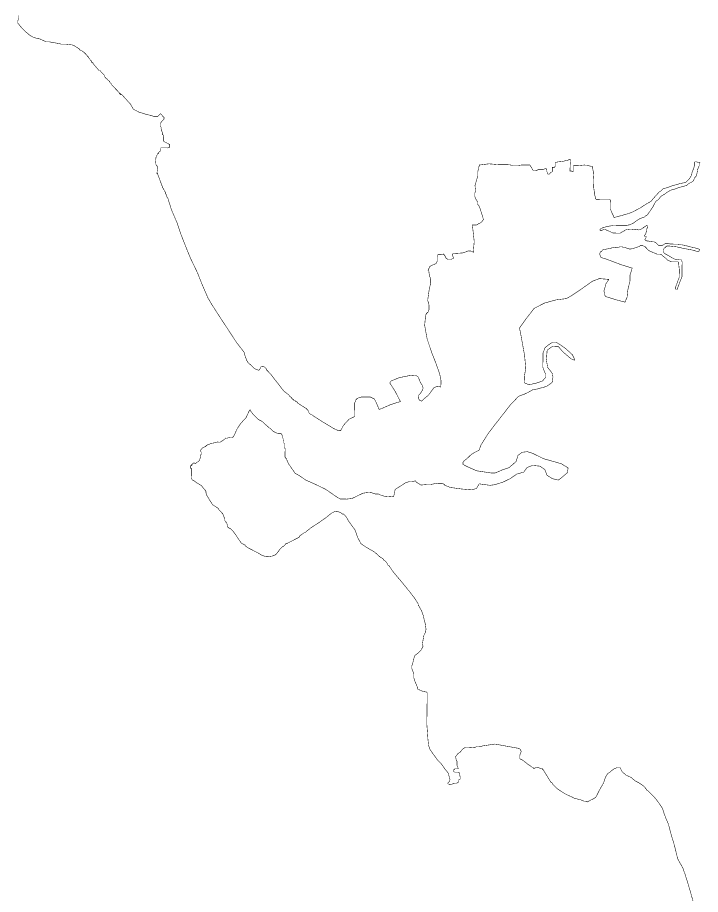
# Model space of a CAD drawing. Header units: metres. Extents: x 273899 to 302286, y 1977397 to 2102169.
# Drawn here: x 282904 to 286916, y 2023885 to 2029037 of the extents above; entities that cross this region are included whole.
import ezdxf

# ---------------------------------------------------------------- set-up
doc = ezdxf.new("R2010")
doc.units = ezdxf.units.M
doc.header["$MEASUREMENT"] = 0
doc.layers.add('HAZARDS LINE', color=1, linetype='Continuous')

msp = doc.modelspace()

# ---------------------------------------------------------------- linework, layer by layer
at = {"layer": 'HAZARDS LINE', "lineweight": 18}
msp.add_lwpolyline([(286873.8, 2023839.1, 3.01, 3.01, 0), (286854.6, 2023907.5, 3.01, 3.01, 0), (286827.8, 2023996.1, 3.01, 3.01, 0), (286812.3, 2024040.4, 3.01, 3.01, 0), (286784.9, 2024088.9, 3.01, 3.01, 0), (286781, 2024096.9, 3.01, 3.01, 0), (286769.6, 2024145.2, 3.01, 3.01, 0), (286758.2, 2024189.4, 3.01, 3.01, 0), (286746.6, 2024225.7, 3.01, 3.01, 0), (286739, 2024253.9, 3.01, 3.01, 0), (286727.6, 2024298.1, 3.01, 3.01, 0), (286708.1, 2024342.5, 3.01, 3.01, 0), (286708.2, 2024346.5, 3.01, 3.01, 0), (286704.2, 2024350.6, 3.01, 3.01, 0), (286700.4, 2024366.6, 3.01, 3.01, 0), (286692.7, 2024390.8, 3.01, 3.01, 0), (286665.2, 2024431.3, 3.01, 3.01, 0), (286645.5, 2024455.6, 3.01, 3.01, 0), (286605.9, 2024496.2, 3.01, 3.01, 0), (286601.9, 2024496.3, 3.01, 3.01, 0), (286594.1, 2024508.4, 3.01, 3.01, 0), (286578.3, 2024524.7, 3.01, 3.01, 0), (286554.4, 2024541, 3.01, 3.01, 0), (286530.5, 2024553.4, 3.01, 3.01, 0), (286506.8, 2024573.7, 3.01, 3.01, 0), (286478.9, 2024586.1, 3.01, 3.01, 0), (286455.1, 2024606.5, 3.01, 3.01, 0), (286443.4, 2024630.7, 3.01, 3.01, 0), (286423.3, 2024631, 3.01, 3.01, 0), (286419.3, 2024627, 3.01, 3.01, 0), (286407.2, 2024623.2, 3.01, 3.01, 0), (286382.9, 2024603.5, 3.01, 3.01, 0), (286370.7, 2024595.6, 3.01, 3.01, 0), (286358.4, 2024575.7, 3.01, 3.01, 0), (286345.9, 2024539.8, 3.01, 3.01, 0), (286325.4, 2024504, 3.01, 3.01, 0), (286300.7, 2024456.2, 3.01, 3.01, 0), (286288.6, 2024448.3, 3.01, 3.01, 0), (286264.4, 2024436.6, 3.01, 3.01, 0), (286252.2, 2024428.8, 3.01, 3.01, 0), (286244.3, 2024432.9, 3.01, 3.01, 0), (286232.3, 2024433.1, 3.01, 3.01, 0), (286212.3, 2024441.3, 3.01, 3.01, 0), (286176.4, 2024449.8, 3.01, 3.01, 0), (286160.4, 2024458.1, 3.01, 3.01, 0), (286132.5, 2024470.5, 3.01, 3.01, 0), (286116.6, 2024478.7, 3.01, 3.01, 0), (286072.9, 2024507.4, 3.01, 3.01, 0), (286049.2, 2024531.7, 3.01, 3.01, 0), (286041.3, 2024543.9, 3.01, 3.01, 0), (286037.3, 2024543.9, 3.01, 3.01, 0), (285990.2, 2024620.7, 3.01, 3.01, 0), (285986.2, 2024620.8, 3.01, 3.01, 0), (285986.3, 2024624.8, 3.01, 3.01, 0), (285978.2, 2024624.9, 3.01, 3.01, 0), (285954.3, 2024633.2, 3.01, 3.01, 0), (285938.2, 2024625.4, 3.01, 3.01, 0), (285934.2, 2024625.5, 3.01, 3.01, 0), (285934.2, 2024629.5, 3.01, 3.01, 0), (285926.2, 2024633.6, 3.01, 3.01, 0), (285902.4, 2024650, 3.01, 3.01, 0), (285870.7, 2024674.5, 3.01, 3.01, 0), (285854.7, 2024682.7, 3.01, 3.01, 0), (285855.1, 2024706.7, 3.01, 3.01, 0), (285863.3, 2024726.7, 3.01, 3.01, 0), (285859.4, 2024730.7, 3.01, 3.01, 0), (285859.4, 2024734.8, 3.01, 3.01, 0), (285855.5, 2024738.8, 3.01, 3.01, 0), (285851.5, 2024742.9, 3.01, 3.01, 0), (285707.6, 2024768.9, 3.01, 3.01, 0), (285635.2, 2024757.8, 3.01, 3.01, 0), (285623.2, 2024754, 3.01, 3.01, 0), (285599.1, 2024754.3, 3.01, 3.01, 0), (285595.1, 2024750.3, 3.01, 3.01, 0), (285554.9, 2024746.8, 3.01, 3.01, 0), (285530.9, 2024747.2, 3.01, 3.01, 0), (285518.7, 2024739.3, 3.01, 3.01, 0), (285506.5, 2024723.4, 3.01, 3.01, 0), (285490.3, 2024711.6, 3.01, 3.01, 0), (285478.1, 2024695.8, 3.01, 3.01, 0), (285478, 2024691.7, 3.01, 3.01, 0), (285481.8, 2024671.6, 3.01, 3.01, 0), (285485.7, 2024667.6, 3.01, 3.01, 0), (285485.4, 2024643.5, 3.01, 3.01, 0), (285489.3, 2024635.5, 3.01, 3.01, 0), (285493.1, 2024623.4, 3.01, 3.01, 0), (285473.1, 2024623.6, 3.01, 3.01, 0), (285465, 2024615.7, 3.01, 3.01, 0), (285464.9, 2024607.7, 3.01, 3.01, 0), (285472.8, 2024603.6, 3.01, 3.01, 0), (285496.9, 2024603.3, 3.01, 3.01, 0), (285504.5, 2024575.1, 3.01, 3.01, 0), (285504.4, 2024563.1, 3.01, 3.01, 0), (285500.3, 2024559.1, 3.01, 3.01, 0), (285496.3, 2024559.2, 3.01, 3.01, 0), (285496.1, 2024547.2, 3.01, 3.01, 0), (285492.1, 2024543.2, 3.01, 3.01, 0), (285484, 2024539.3, 3.01, 3.01, 0), (285472, 2024539.5, 3.01, 3.01, 0), (285451.8, 2024531.7, 3.01, 3.01, 0), (285439.8, 2024531.9, 3.01, 3.01, 0), (285431.8, 2024536, 3.01, 3.01, 0), (285431.9, 2024540, 3.01, 3.01, 0), (285440, 2024547.9, 3.01, 3.01, 0), (285444.2, 2024559.9, 3.01, 3.01, 0), (285440.4, 2024576, 3.01, 3.01, 0), (285432.7, 2024600.1, 3.01, 3.01, 0), (285413, 2024624.4, 3.01, 3.01, 0), (285393.3, 2024652.8, 3.01, 3.01, 0), (285369.6, 2024677.2, 3.01, 3.01, 0), (285346, 2024709.5, 3.01, 3.01, 0), (285326.3, 2024737.9, 3.01, 3.01, 0), (285318.6, 2024762, 3.01, 3.01, 0), (285315, 2024794.2, 3.01, 3.01, 0), (285311.6, 2024842.3, 3.01, 3.01, 0), (285308.2, 2024886.5, 3.01, 3.01, 0), (285310.7, 2025070.9, 3.01, 3.01, 0), (285306.7, 2025074.9, 3.01, 3.01, 0), (285302.7, 2025075, 3.01, 3.01, 0), (285282.7, 2025079.3, 3.01, 3.01, 0), (285274.8, 2025083.4, 3.01, 3.01, 0), (285270.8, 2025083.4, 3.01, 3.01, 0), (285258.9, 2025091.6, 3.01, 3.01, 0), (285254.8, 2025091.7, 3.01, 3.01, 0), (285251.1, 2025107.8, 3.01, 3.01, 0), (285235.5, 2025144.1, 3.01, 3.01, 0), (285231.7, 2025160.2, 3.01, 3.01, 0), (285232, 2025180.2, 3.01, 3.01, 0), (285220.4, 2025212.4, 3.01, 3.01, 0), (285220.6, 2025228.5, 3.01, 3.01, 0), (285229, 2025256.4, 3.01, 3.01, 0), (285233.3, 2025276.4, 3.01, 3.01, 0), (285237.4, 2025288.4, 3.01, 3.01, 0), (285257.7, 2025304.2, 3.01, 3.01, 0), (285273.9, 2025320, 3.01, 3.01, 0), (285282.2, 2025335.9, 3.01, 3.01, 0), (285286.3, 2025343.9, 3.01, 3.01, 0), (285282.4, 2025355.9, 3.01, 3.01, 0), (285286.8, 2025384, 3.01, 3.01, 0), (285291.2, 2025408, 3.01, 3.01, 0), (285295.3, 2025415.9, 3.01, 3.01, 0), (285299.4, 2025423.9, 3.01, 3.01, 0), (285299.5, 2025431.9, 3.01, 3.01, 0), (285303.6, 2025439.9, 3.01, 3.01, 0), (285303.7, 2025443.9, 3.01, 3.01, 0), (285300, 2025468, 3.01, 3.01, 0), (285300, 2025472, 3.01, 3.01, 0), (285292.4, 2025500.2, 3.01, 3.01, 0), (285288.6, 2025520.3, 3.01, 3.01, 0), (285277, 2025552.5, 3.01, 3.01, 0), (285261.4, 2025580.8, 3.01, 3.01, 0), (285257.4, 2025584.8, 3.01, 3.01, 0), (285257.5, 2025592.9, 3.01, 3.01, 0), (285234, 2025629.3, 3.01, 3.01, 0), (285202.4, 2025669.8, 3.01, 3.01, 0), (285163, 2025718.4, 3.01, 3.01, 0), (285111.7, 2025779.2, 3.01, 3.01, 0), (285084.2, 2025819.7, 3.01, 3.01, 0), (285080.2, 2025819.8, 3.01, 3.01, 0), (285072.4, 2025835.9, 3.01, 3.01, 0), (285064.5, 2025844, 3.01, 3.01, 0), (285056.5, 2025848.1, 3.01, 3.01, 0), (285048.6, 2025860.3, 3.01, 3.01, 0), (285036.7, 2025864.5, 3.01, 3.01, 0), (285032.7, 2025868.5, 3.01, 3.01, 0), (285001, 2025897, 3.01, 3.01, 0), (284965.2, 2025917.5, 3.01, 3.01, 0), (284945.3, 2025929.8, 3.01, 3.01, 0), (284921.5, 2025946.2, 3.01, 3.01, 0), (284901.9, 2025982.5, 3.01, 3.01, 0), (284886.5, 2026026.8, 3.01, 3.01, 0), (284851.1, 2026075.4, 3.01, 3.01, 0), (284839.3, 2026095.6, 3.01, 3.01, 0), (284831.5, 2026107.8, 3.01, 3.01, 0), (284819.6, 2026120, 3.01, 3.01, 0), (284811.6, 2026120.1, 3.01, 3.01, 0), (284803.7, 2026128.2, 3.01, 3.01, 0), (284791.7, 2026132.4, 3.01, 3.01, 0), (284775.7, 2026136.6, 3.01, 3.01, 0), (284763.6, 2026132.7, 3.01, 3.01, 0), (284747.5, 2026124.9, 3.01, 3.01, 0), (284719.1, 2026101.3, 3.01, 3.01, 0), (284674.6, 2026069.8, 3.01, 3.01, 0), (284626.1, 2026038.4, 3.01, 3.01, 0), (284601.8, 2026018.6, 3.01, 3.01, 0), (284597.7, 2026014.7, 3.01, 3.01, 0), (284589.6, 2026010.8, 3.01, 3.01, 0), (284577.5, 2026002.9, 3.01, 3.01, 0), (284561.3, 2025991.1, 3.01, 3.01, 0), (284557.2, 2025983.1, 3.01, 3.01, 0), (284549.1, 2025979.2, 3.01, 3.01, 0), (284488.6, 2025948, 3.01, 3.01, 0), (284484.5, 2025948, 3.01, 3.01, 0), (284480.5, 2025944.1, 3.01, 3.01, 0), (284476.5, 2025944.1, 3.01, 3.01, 0), (284476.4, 2025940.1, 3.01, 3.01, 0), (284472.4, 2025936.2, 3.01, 3.01, 0), (284464.2, 2025928.2, 3.01, 3.01, 0), (284460.2, 2025928.3, 3.01, 3.01, 0), (284448, 2025916.4, 3.01, 3.01, 0), (284444, 2025912.5, 3.01, 3.01, 0), (284439.9, 2025908.5, 3.01, 3.01, 0), (284439.9, 2025904.5, 3.01, 3.01, 0), (284435.8, 2025900.6, 3.01, 3.01, 0), (284423.6, 2025884.7, 3.01, 3.01, 0), (284419.5, 2025880.7, 3.01, 3.01, 0), (284399.4, 2025873, 3.01, 3.01, 0), (284371.2, 2025869.3, 3.01, 3.01, 0), (284363.2, 2025869.5, 3.01, 3.01, 0), (284339.3, 2025877.8, 3.01, 3.01, 0), (284319.4, 2025890.1, 3.01, 3.01, 0), (284255.7, 2025923, 3.01, 3.01, 0), (284239.8, 2025935.3, 3.01, 3.01, 0), (284239.9, 2025939.3, 3.01, 3.01, 0), (284219.9, 2025947.6, 3.01, 3.01, 0), (284200.3, 2025975.9, 3.01, 3.01, 0), (284184.6, 2026000.2, 3.01, 3.01, 0), (284168.8, 2026020.4, 3.01, 3.01, 0), (284160.9, 2026028.5, 3.01, 3.01, 0), (284156.9, 2026032.6, 3.01, 3.01, 0), (284141, 2026040.8, 3.01, 3.01, 0), (284133.3, 2026065, 3.01, 3.01, 0), (284133.4, 2026069, 3.01, 3.01, 0), (284129.4, 2026073.1, 3.01, 3.01, 0), (284125.4, 2026073.1, 3.01, 3.01, 0), (284125.5, 2026077.1, 3.01, 3.01, 0), (284121.5, 2026081.2, 3.01, 3.01, 0), (284121.7, 2026093.2, 3.01, 3.01, 0), (284113.9, 2026109.4, 3.01, 3.01, 0), (284110, 2026121.4, 3.01, 3.01, 0), (284102.1, 2026129.6, 3.01, 3.01, 0), (284086.3, 2026145.8, 3.01, 3.01, 0), (284082.4, 2026153.9, 3.01, 3.01, 0), (284050.6, 2026174.4, 3.01, 3.01, 0), (284034.9, 2026198.6, 3.01, 3.01, 0), (284015.3, 2026231, 3.01, 3.01, 0), (284011.4, 2026243, 3.01, 3.01, 0), (284011.5, 2026251.1, 3.01, 3.01, 0), (284007.6, 2026259.1, 3.01, 3.01, 0), (284003.7, 2026263.2, 3.01, 3.01, 0), (283999.7, 2026267.3, 3.01, 3.01, 0), (283984, 2026287.5, 3.01, 3.01, 0), (283956.1, 2026303.9, 3.01, 3.01, 0), (283940.2, 2026316.2, 3.01, 3.01, 0), (283936.2, 2026316.2, 3.01, 3.01, 0), (283928.3, 2026324.4, 3.01, 3.01, 0), (283924.4, 2026332.4, 3.01, 3.01, 0), (283925.2, 2026388.5, 3.01, 3.01, 0), (283921.2, 2026388.6, 3.01, 3.01, 0), (283921.4, 2026404.6, 3.01, 3.01, 0), (283925.4, 2026404.6, 3.01, 3.01, 0), (283925.4, 2026408.6, 3.01, 3.01, 0), (283929.4, 2026408.5, 3.01, 3.01, 0), (283929.5, 2026412.5, 3.01, 3.01, 0), (283933.6, 2026416.5, 3.01, 3.01, 0), (283937.6, 2026420.5, 3.01, 3.01, 0), (283941.6, 2026420.4, 3.01, 3.01, 0), (283949.6, 2026416.3, 3.01, 3.01, 0), (283957.7, 2026424.2, 3.01, 3.01, 0), (283965.8, 2026428.1, 3.01, 3.01, 0), (283973.9, 2026436, 3.01, 3.01, 0), (283978.2, 2026456, 3.01, 3.01, 0), (283982.4, 2026472, 3.01, 3.01, 0), (283982.6, 2026484, 3.01, 3.01, 0), (283978.6, 2026488.1, 3.01, 3.01, 0), (283978.7, 2026492.1, 3.01, 3.01, 0), (283982.8, 2026500, 3.01, 3.01, 0), (283986.8, 2026504, 3.01, 3.01, 0), (283995, 2026511.9, 3.01, 3.01, 0), (284007.1, 2026515.8, 3.01, 3.01, 0), (284015.2, 2026523.7, 3.01, 3.01, 0), (284023.2, 2026527.6, 3.01, 3.01, 0), (284043.4, 2026535.3, 3.01, 3.01, 0), (284063.5, 2026539.1, 3.01, 3.01, 0), (284075.6, 2026542.9, 3.01, 3.01, 0), (284095.6, 2026542.6, 3.01, 3.01, 0), (284099.7, 2026546.6, 3.01, 3.01, 0), (284107.7, 2026550.5, 3.01, 3.01, 0), (284123.9, 2026562.3, 3.01, 3.01, 0), (284128, 2026566.3, 3.01, 3.01, 0), (284136, 2026566.2, 3.01, 3.01, 0), (284152.1, 2026570, 3.01, 3.01, 0), (284164.1, 2026569.8, 3.01, 3.01, 0), (284172.2, 2026573.7, 3.01, 3.01, 0), (284176.3, 2026581.7, 3.01, 3.01, 0), (284176.4, 2026585.7, 3.01, 3.01, 0), (284180.4, 2026589.6, 3.01, 3.01, 0), (284188.7, 2026609.6, 3.01, 3.01, 0), (284196.9, 2026625.5, 3.01, 3.01, 0), (284213.3, 2026649.3, 3.01, 3.01, 0), (284233.7, 2026673.1, 3.01, 3.01, 0), (284245.8, 2026685, 3.01, 3.01, 0), (284262.4, 2026720.8, 3.01, 3.01, 0), (284266.5, 2026728.8, 3.01, 3.01, 0), (284270.5, 2026732.8, 3.01, 3.01, 0), (284270.5, 2026728.8, 3.01, 3.01, 0), (284286.3, 2026708.5, 3.01, 3.01, 0), (284298.1, 2026696.3, 3.01, 3.01, 0), (284317.9, 2026676, 3.01, 3.01, 0), (284341.8, 2026663.6, 3.01, 3.01, 0), (284353.6, 2026651.5, 3.01, 3.01, 0), (284373.5, 2026635.2, 3.01, 3.01, 0), (284381.4, 2026627, 3.01, 3.01, 0), (284389.3, 2026622.9, 3.01, 3.01, 0), (284397.2, 2026614.8, 3.01, 3.01, 0), (284401.2, 2026610.7, 3.01, 3.01, 0), (284405.2, 2026606.7, 3.01, 3.01, 0), (284413.1, 2026602.6, 3.01, 3.01, 0), (284417.1, 2026598.5, 3.01, 3.01, 0), (284433.1, 2026594.3, 3.01, 3.01, 0), (284453.1, 2026594, 3.01, 3.01, 0), (284453, 2026590, 3.01, 3.01, 0), (284457, 2026585.9, 3.01, 3.01, 0), (284460.8, 2026573.8, 3.01, 3.01, 0), (284460.8, 2026569.8, 3.01, 3.01, 0), (284464.7, 2026561.8, 3.01, 3.01, 0), (284464.6, 2026553.7, 3.01, 3.01, 0), (284468.5, 2026549.7, 3.01, 3.01, 0), (284468.4, 2026537.7, 3.01, 3.01, 0), (284472.3, 2026533.6, 3.01, 3.01, 0), (284472, 2026509.5, 3.01, 3.01, 0), (284476, 2026505.5, 3.01, 3.01, 0), (284475.3, 2026453.4, 3.01, 3.01, 0), (284483.2, 2026445.2, 3.01, 3.01, 0), (284494.8, 2026417, 3.01, 3.01, 0), (284534.2, 2026360.4, 3.01, 3.01, 0), (284562, 2026343.9, 3.01, 3.01, 0), (284597.8, 2026319.4, 3.01, 3.01, 0), (284653.6, 2026294.6, 3.01, 3.01, 0), (284713.3, 2026265.7, 3.01, 3.01, 0), (284784.8, 2026216.7, 3.01, 3.01, 0), (284800.7, 2026208.4, 3.01, 3.01, 0), (284836.8, 2026207.9, 3.01, 3.01, 0), (284868.9, 2026211.5, 3.01, 3.01, 0), (284909.3, 2026231, 3.01, 3.01, 0), (284933.5, 2026242.7, 3.01, 3.01, 0), (284961.6, 2026246.4, 3.01, 3.01, 0), (284981.6, 2026246.1, 3.01, 3.01, 0), (285005.6, 2026237.8, 3.01, 3.01, 0), (285025.6, 2026237.5, 3.01, 3.01, 0), (285041.6, 2026229.3, 3.01, 3.01, 0), (285077.5, 2026220.8, 3.01, 3.01, 0), (285113.6, 2026224.3, 3.01, 3.01, 0), (285117.9, 2026240.3, 3.01, 3.01, 0), (285122.2, 2026264.3, 3.01, 3.01, 0), (285146.5, 2026280, 3.01, 3.01, 0), (285182.9, 2026303.6, 3.01, 3.01, 0), (285207, 2026311.3, 3.01, 3.01, 0), (285219, 2026311.1, 3.01, 3.01, 0), (285243.1, 2026314.8, 3.01, 3.01, 0), (285247, 2026306.7, 3.01, 3.01, 0), (285274.9, 2026290.3, 3.01, 3.01, 0), (285311, 2026293.8, 3.01, 3.01, 0), (285331.1, 2026293.6, 3.01, 3.01, 0), (285367.2, 2026301.1, 3.01, 3.01, 0), (285395.3, 2026300.7, 3.01, 3.01, 0), (285407.3, 2026296.5, 3.01, 3.01, 0), (285415.2, 2026288.4, 3.01, 3.01, 0), (285447.1, 2026276, 3.01, 3.01, 0), (285515.1, 2026267, 3.01, 3.01, 0), (285571.2, 2026262.3, 3.01, 3.01, 0), (285599.3, 2026269.9, 3.01, 3.01, 0), (285611.6, 2026289.8, 3.01, 3.01, 0), (285615.8, 2026297.8, 3.01, 3.01, 0), (285643.8, 2026293.4, 3.01, 3.01, 0), (285679.8, 2026288.9, 3.01, 3.01, 0), (285707.9, 2026292.5, 3.01, 3.01, 0), (285756.2, 2026307.9, 3.01, 3.01, 0), (285796.6, 2026327.4, 3.01, 3.01, 0), (285837, 2026355, 3.01, 3.01, 0), (285877.3, 2026366.4, 3.01, 3.01, 0), (285897.7, 2026394.2, 3.01, 3.01, 0), (285929.9, 2026405.8, 3.01, 3.01, 0), (285973.9, 2026401.2, 3.01, 3.01, 0), (286001.7, 2026380.8, 3.01, 3.01, 0), (286013.3, 2026348.6, 3.01, 3.01, 0), (286045.1, 2026328.1, 3.01, 3.01, 0), (286081.1, 2026319.6, 3.01, 3.01, 0), (286101.4, 2026335.4, 3.01, 3.01, 0), (286133.8, 2026363, 3.01, 3.01, 0), (286138.2, 2026391, 3.01, 3.01, 0), (286098.4, 2026415.6, 3.01, 3.01, 0), (285994.6, 2026445.1, 3.01, 3.01, 0), (285926.9, 2026478.1, 3.01, 3.01, 0), (285898.9, 2026486.4, 3.01, 3.01, 0), (285866.8, 2026482.9, 3.01, 3.01, 0), (285842.5, 2026463.1, 3.01, 3.01, 0), (285834, 2026431.2, 3.01, 3.01, 0), (285817.8, 2026415.4, 3.01, 3.01, 0), (285789.4, 2026391.7, 3.01, 3.01, 0), (285753.2, 2026380.1, 3.01, 3.01, 0), (285708.8, 2026360.7, 3.01, 3.01, 0), (285688.8, 2026360.9, 3.01, 3.01, 0), (285600.7, 2026374.2, 3.01, 3.01, 0), (285544.9, 2026399, 3.01, 3.01, 0), (285521.1, 2026411.3, 3.01, 3.01, 0), (285521.3, 2026427.3, 3.01, 3.01, 0), (285545.6, 2026447.1, 3.01, 3.01, 0), (285570, 2026470.8, 3.01, 3.01, 0), (285590.2, 2026482.6, 3.01, 3.01, 0), (285614.4, 2026494.3, 3.01, 3.01, 0), (285626.8, 2026526.2, 3.01, 3.01, 0), (285651.4, 2026565.9, 3.01, 3.01, 0), (285671.9, 2026597.7, 3.01, 3.01, 0), (285708.6, 2026645.4, 3.01, 3.01, 0), (285798.3, 2026760.4, 3.01, 3.01, 0), (285847.1, 2026811.9, 3.01, 3.01, 0), (285879.4, 2026823.5, 3.01, 3.01, 0), (285903.6, 2026835.2, 3.01, 3.01, 0), (285931.9, 2026850.9, 3.01, 3.01, 0), (285956, 2026854.6, 3.01, 3.01, 0), (286012.3, 2026869.9, 3.01, 3.01, 0), (286044.7, 2026893.5, 3.01, 3.01, 0), (286049.1, 2026925.5, 3.01, 3.01, 0), (286045.4, 2026945.6, 3.01, 3.01, 0), (286033.6, 2026961.8, 3.01, 3.01, 0), (286017.8, 2026982, 3.01, 3.01, 0), (286010.4, 2027026.3, 3.01, 3.01, 0), (286015.1, 2027082.3, 3.01, 3.01, 0), (286047.5, 2027106, 3.01, 3.01, 0), (286079.6, 2027105.5, 3.01, 3.01, 0), (286107.2, 2027073.1, 3.01, 3.01, 0), (286154.8, 2027032.3, 3.01, 3.01, 0), (286174.7, 2027024.1, 3.01, 3.01, 0), (286174.8, 2027032.1, 3.01, 3.01, 0), (286163.1, 2027056.3, 3.01, 3.01, 0), (286127.5, 2027088.8, 3.01, 3.01, 0), (286099.7, 2027109.3, 3.01, 3.01, 0), (286067.9, 2027129.7, 3.01, 3.01, 0), (286047.8, 2027130, 3.01, 3.01, 0), (286023.6, 2027114.3, 3.01, 3.01, 0), (286003.3, 2027098.5, 3.01, 3.01, 0), (285990.9, 2027066.6, 3.01, 3.01, 0), (285989.7, 2026982.4, 3.01, 3.01, 0), (286005.2, 2026942.1, 3.01, 3.01, 0), (286005, 2026922.1, 3.01, 3.01, 0), (285988.7, 2026902.2, 3.01, 3.01, 0), (285956.4, 2026890.6, 3.01, 3.01, 0), (285908.2, 2026879.3, 3.01, 3.01, 0), (285880.3, 2026891.7, 3.01, 3.01, 0), (285880.8, 2026927.7, 3.01, 3.01, 0), (285889.4, 2026975.7, 3.01, 3.01, 0), (285882.4, 2027052, 3.01, 3.01, 0), (285860, 2027176.6, 3.01, 3.01, 0), (285852.5, 2027212.8, 3.01, 3.01, 0), (285889.3, 2027264.4, 3.01, 3.01, 0), (285938.2, 2027327.9, 3.01, 3.01, 0), (285998.8, 2027359.2, 3.01, 3.01, 0), (286067.2, 2027378.3, 3.01, 3.01, 0), (286127.4, 2027385.6, 3.01, 3.01, 0), (286155.7, 2027401.2, 3.01, 3.01, 0), (286208.3, 2027436.6, 3.01, 3.01, 0), (286281.1, 2027487.8, 3.01, 3.01, 0), (286321.4, 2027503.3, 3.01, 3.01, 0), (286377.5, 2027498.5, 3.01, 3.01, 0), (286361.1, 2027474.7, 3.01, 3.01, 0), (286348.5, 2027430.7, 3.01, 3.01, 0), (286356.1, 2027398.5, 3.01, 3.01, 0), (286424, 2027377.6, 3.01, 3.01, 0), (286471.9, 2027364.9, 3.01, 3.01, 0), (286484.3, 2027392.8, 3.01, 3.01, 0), (286488.9, 2027436.9, 3.01, 3.01, 0), (286501.6, 2027488.8, 3.01, 3.01, 0), (286502.1, 2027524.9, 3.01, 3.01, 0), (286514.7, 2027564.8, 3.01, 3.01, 0), (286446.8, 2027585.8, 3.01, 3.01, 0), (286402.9, 2027602.4, 3.01, 3.01, 0), (286359.1, 2027619, 3.01, 3.01, 0), (286331.1, 2027627.4, 3.01, 3.01, 0), (286323.4, 2027647.6, 3.01, 3.01, 0), (286327.5, 2027659.5, 3.01, 3.01, 0), (286335.6, 2027663.4, 3.01, 3.01, 0), (286339.7, 2027671.4, 3.01, 3.01, 0), (286355.8, 2027675.2, 3.01, 3.01, 0), (286375.9, 2027678.9, 3.01, 3.01, 0), (286392, 2027682.7, 3.01, 3.01, 0), (286412.1, 2027686.5, 3.01, 3.01, 0), (286428.1, 2027686.3, 3.01, 3.01, 0), (286444.2, 2027690.1, 3.01, 3.01, 0), (286452.2, 2027690, 3.01, 3.01, 0), (286472.2, 2027685.7, 3.01, 3.01, 0), (286496.1, 2027677.3, 3.01, 3.01, 0), (286508.2, 2027677.2, 3.01, 3.01, 0), (286520.3, 2027681, 3.01, 3.01, 0), (286536.3, 2027684.8, 3.01, 3.01, 0), (286556.5, 2027692.6, 3.01, 3.01, 0), (286560.6, 2027696.5, 3.01, 3.01, 0), (286576.6, 2027696.3, 3.01, 3.01, 0), (286588.6, 2027692.1, 3.01, 3.01, 0), (286612.3, 2027667.8, 3.01, 3.01, 0), (286620.2, 2027663.7, 3.01, 3.01, 0), (286640.2, 2027655.4, 3.01, 3.01, 0), (286660.1, 2027647.1, 3.01, 3.01, 0), (286676.1, 2027646.9, 3.01, 3.01, 0), (286688.1, 2027642.7, 3.01, 3.01, 0), (286696, 2027634.6, 3.01, 3.01, 0), (286711.9, 2027622.3, 3.01, 3.01, 0), (286723.8, 2027610.1, 3.01, 3.01, 0), (286735.7, 2027606, 3.01, 3.01, 0), (286743.7, 2027601.9, 3.01, 3.01, 0), (286783.8, 2027601.3, 3.01, 3.01, 0), (286787.7, 2027597.3, 3.01, 3.01, 0), (286787.6, 2027589.2, 3.01, 3.01, 0), (286791.2, 2027557.1, 3.01, 3.01, 0), (286790.6, 2027509, 3.01, 3.01, 0), (286782.3, 2027489.1, 3.01, 3.01, 0), (286773.9, 2027465.1, 3.01, 3.01, 0), (286769.8, 2027453.1, 3.01, 3.01, 0), (286769.6, 2027441.1, 3.01, 3.01, 0), (286781.6, 2027441, 3.01, 3.01, 0), (286781.7, 2027449, 3.01, 3.01, 0), (286798.4, 2027492.9, 3.01, 3.01, 0), (286806.7, 2027512.8, 3.01, 3.01, 0), (286807.8, 2027601, 3.01, 3.01, 0), (286804, 2027613.1, 3.01, 3.01, 0), (286792, 2027613.2, 3.01, 3.01, 0), (286764, 2027617.6, 3.01, 3.01, 0), (286748, 2027625.9, 3.01, 3.01, 0), (286728.1, 2027638.1, 3.01, 3.01, 0), (286712.2, 2027646.4, 3.01, 3.01, 0), (286700.3, 2027654.6, 3.01, 3.01, 0), (286696.4, 2027662.6, 3.01, 3.01, 0), (286696.5, 2027670.6, 3.01, 3.01, 0), (286700.6, 2027678.6, 3.01, 3.01, 0), (286716.9, 2027694.4, 3.01, 3.01, 0), (286736.9, 2027694.2, 3.01, 3.01, 0), (286776.9, 2027689.6, 3.01, 3.01, 0), (286812.9, 2027681.1, 3.01, 3.01, 0), (286860.9, 2027672.5, 3.01, 3.01, 0), (286892.9, 2027664, 3.01, 3.01, 0), (286904.8, 2027659.8, 3.01, 3.01, 0), (286909, 2027671.8, 3.01, 3.01, 0), (286909.1, 2027675.8, 3.01, 3.01, 0), (286881.1, 2027684.2, 3.01, 3.01, 0), (286861.1, 2027688.5, 3.01, 3.01, 0), (286829.2, 2027696.9, 3.01, 3.01, 0), (286809.2, 2027701.2, 3.01, 3.01, 0), (286801.2, 2027701.3, 3.01, 3.01, 0), (286781.2, 2027705.6, 3.01, 3.01, 0), (286737.1, 2027706.2, 3.01, 3.01, 0), (286725.1, 2027710.4, 3.01, 3.01, 0), (286713.1, 2027710.5, 3.01, 3.01, 0), (286705, 2027706.6, 3.01, 3.01, 0), (286692.9, 2027698.8, 3.01, 3.01, 0), (286668.8, 2027699.1, 3.01, 3.01, 0), (286653, 2027715.3, 3.01, 3.01, 0), (286641, 2027719.5, 3.01, 3.01, 0), (286629, 2027719.7, 3.01, 3.01, 0), (286609, 2027723.9, 3.01, 3.01, 0), (286601, 2027724.1, 3.01, 3.01, 0), (286593, 2027728.2, 3.01, 3.01, 0), (286589.1, 2027732.2, 3.01, 3.01, 0), (286593.2, 2027740.2, 3.01, 3.01, 0), (286597.3, 2027748.2, 3.01, 3.01, 0), (286593.4, 2027752.2, 3.01, 3.01, 0), (286585.4, 2027752.3, 3.01, 3.01, 0), (286585.4, 2027756.3, 3.01, 3.01, 0), (286593.5, 2027764.2, 3.01, 3.01, 0), (286597.8, 2027780.2, 3.01, 3.01, 0), (286602, 2027800.2, 3.01, 3.01, 0), (286606.1, 2027804.2, 3.01, 3.01, 0), (286602.2, 2027812.2, 3.01, 3.01, 0), (286602.2, 2027816.3, 3.01, 3.01, 0), (286598.2, 2027816.3, 3.01, 3.01, 0), (286590.1, 2027808.4, 3.01, 3.01, 0), (286582, 2027804.5, 3.01, 3.01, 0), (286578, 2027800.5, 3.01, 3.01, 0), (286565.8, 2027792.7, 3.01, 3.01, 0), (286553.8, 2027788.8, 3.01, 3.01, 0), (286533.8, 2027793.1, 3.01, 3.01, 0), (286509.7, 2027789.4, 3.01, 3.01, 0), (286497.7, 2027789.6, 3.01, 3.01, 0), (286489.7, 2027793.7, 3.01, 3.01, 0), (286481.7, 2027793.8, 3.01, 3.01, 0), (286477.6, 2027789.9, 3.01, 3.01, 0), (286469.5, 2027786, 3.01, 3.01, 0), (286465.5, 2027782, 3.01, 3.01, 0), (286449.3, 2027774.2, 3.01, 3.01, 0), (286445.3, 2027770.2, 3.01, 3.01, 0), (286401.2, 2027770.8, 3.01, 3.01, 0), (286385.3, 2027779.1, 3.01, 3.01, 0), (286365.3, 2027787.4, 3.01, 3.01, 0), (286357.4, 2027791.5, 3.01, 3.01, 0), (286349.3, 2027791.6, 3.01, 3.01, 0), (286337.3, 2027787.7, 3.01, 3.01, 0), (286329.2, 2027783.8, 3.01, 3.01, 0), (286325.2, 2027787.9, 3.01, 3.01, 0), (286325.3, 2027791.9, 3.01, 3.01, 0), (286329.4, 2027795.9, 3.01, 3.01, 0), (286345.5, 2027803.7, 3.01, 3.01, 0), (286361.6, 2027807.4, 3.01, 3.01, 0), (286377.7, 2027811.2, 3.01, 3.01, 0), (286401.8, 2027814.9, 3.01, 3.01, 0), (286481.9, 2027813.9, 3.01, 3.01, 0), (286490, 2027817.8, 3.01, 3.01, 0), (286494, 2027817.7, 3.01, 3.01, 0), (286506.1, 2027821.6, 3.01, 3.01, 0), (286522.2, 2027829.4, 3.01, 3.01, 0), (286542.5, 2027845.1, 3.01, 3.01, 0), (286562.7, 2027856.9, 3.01, 3.01, 0), (286586.9, 2027864.6, 3.01, 3.01, 0), (286595, 2027872.5, 3.01, 3.01, 0), (286603, 2027876.4, 3.01, 3.01, 0), (286619.4, 2027900.2, 3.01, 3.01, 0), (286627.6, 2027912.2, 3.01, 3.01, 0), (286635.8, 2027924.1, 3.01, 3.01, 0), (286639.9, 2027932, 3.01, 3.01, 0), (286644, 2027940, 3.01, 3.01, 0), (286652.2, 2027955.9, 3.01, 3.01, 0), (286668.4, 2027967.7, 3.01, 3.01, 0), (286684.7, 2027987.6, 3.01, 3.01, 0), (286704.9, 2027999.3, 3.01, 3.01, 0), (286721.1, 2028011.1, 3.01, 3.01, 0), (286741.3, 2028022.9, 3.01, 3.01, 0), (286757.4, 2028026.7, 3.01, 3.01, 0), (286789.6, 2028038.3, 3.01, 3.01, 0), (286817.8, 2028045.9, 3.01, 3.01, 0), (286833.9, 2028049.7, 3.01, 3.01, 0), (286846.1, 2028061.6, 3.01, 3.01, 0), (286862.2, 2028069.4, 3.01, 3.01, 0), (286874.3, 2028077.3, 3.01, 3.01, 0), (286878.5, 2028089.2, 3.01, 3.01, 0), (286882.6, 2028097.2, 3.01, 3.01, 0), (286890.7, 2028105.1, 3.01, 3.01, 0), (286895, 2028121.1, 3.01, 3.01, 0), (286899.3, 2028145.1, 3.01, 3.01, 0), (286907.6, 2028165, 3.01, 3.01, 0), (286907.8, 2028181.1, 3.01, 3.01, 0), (286911.9, 2028185, 3.01, 3.01, 0), (286903.8, 2028185.1, 3.01, 3.01, 0), (286891.9, 2028189.3, 3.01, 3.01, 0), (286883.9, 2028189.4, 3.01, 3.01, 0), (286879.8, 2028185.4, 3.01, 3.01, 0), (286879.5, 2028165.4, 3.01, 3.01, 0), (286875.3, 2028149.4, 3.01, 3.01, 0), (286867, 2028129.5, 3.01, 3.01, 0), (286862.7, 2028109.5, 3.01, 3.01, 0), (286850.4, 2028089.6, 3.01, 3.01, 0), (286842.3, 2028081.7, 3.01, 3.01, 0), (286830.1, 2028069.8, 3.01, 3.01, 0), (286818.1, 2028066, 3.01, 3.01, 0), (286798, 2028062.2, 3.01, 3.01, 0), (286745.6, 2028046.9, 3.01, 3.01, 0), (286713.4, 2028035.3, 3.01, 3.01, 0), (286697.3, 2028031.5, 3.01, 3.01, 0), (286681.1, 2028015.7, 3.01, 3.01, 0), (286673, 2028011.8, 3.01, 3.01, 0), (286640.5, 2027976.1, 3.01, 3.01, 0), (286624.2, 2027956.3, 3.01, 3.01, 0), (286595.9, 2027940.6, 3.01, 3.01, 0), (286559.5, 2027917.1, 3.01, 3.01, 0), (286515.1, 2027893.6, 3.01, 3.01, 0), (286494.9, 2027885.9, 3.01, 3.01, 0), (286454.7, 2027874.4, 3.01, 3.01, 0), (286426.5, 2027866.7, 3.01, 3.01, 0), (286410.4, 2027862.9, 3.01, 3.01, 0), (286406.4, 2027863, 3.01, 3.01, 0), (286406.5, 2027867, 3.01, 3.01, 0), (286394.8, 2027891.2, 3.01, 3.01, 0), (286387, 2027911.4, 3.01, 3.01, 0), (286387.7, 2027959.5, 3.01, 3.01, 0), (286383.8, 2027967.5, 3.01, 3.01, 0), (286303.6, 2027968.6, 3.01, 3.01, 0), (286299.6, 2027972.7, 3.01, 3.01, 0), (286299.7, 2027976.7, 3.01, 3.01, 0), (286295.9, 2027988.8, 3.01, 3.01, 0), (286292, 2028000.8, 3.01, 3.01, 0), (286292.2, 2028012.9, 3.01, 3.01, 0), (286288.5, 2028037, 3.01, 3.01, 0), (286289.1, 2028085.1, 3.01, 3.01, 0), (286285.8, 2028133.2, 3.01, 3.01, 0), (286282, 2028153.3, 3.01, 3.01, 0), (286282.1, 2028161.4, 3.01, 3.01, 0), (286278.1, 2028161.4, 3.01, 3.01, 0), (286262.1, 2028165.6, 3.01, 3.01, 0), (286246.2, 2028169.9, 3.01, 3.01, 0), (286230.1, 2028170.1, 3.01, 3.01, 0), (286194, 2028166.5, 3.01, 3.01, 0), (286169.9, 2028166.9, 3.01, 3.01, 0), (286169.5, 2028134.8, 3.01, 3.01, 0), (286165.5, 2028130.8, 3.01, 3.01, 0), (286157.5, 2028135, 3.01, 3.01, 0), (286149.5, 2028135.1, 3.01, 3.01, 0), (286150, 2028171.1, 3.01, 3.01, 0), (286154.2, 2028191.1, 3.01, 3.01, 0), (286154.3, 2028199.2, 3.01, 3.01, 0), (286146.4, 2028203.3, 3.01, 3.01, 0), (286138.3, 2028199.4, 3.01, 3.01, 0), (286106.1, 2028191.8, 3.01, 3.01, 0), (286074, 2028188.2, 3.01, 3.01, 0), (286061.9, 2028184.4, 3.01, 3.01, 0), (286061.6, 2028160.3, 3.01, 3.01, 0), (286057.6, 2028156.3, 3.01, 3.01, 0), (286045.5, 2028156.5, 3.01, 3.01, 0), (286045.2, 2028132.5, 3.01, 3.01, 0), (286041.1, 2028128.5, 3.01, 3.01, 0), (286033.1, 2028128.6, 3.01, 3.01, 0), (286033.1, 2028124.6, 3.01, 3.01, 0), (286029, 2028116.6, 3.01, 3.01, 0), (286020.9, 2028116.7, 3.01, 3.01, 0), (286017, 2028120.8, 3.01, 3.01, 0), (286017, 2028124.8, 3.01, 3.01, 0), (286013.1, 2028132.9, 3.01, 3.01, 0), (286013.3, 2028140.9, 3.01, 3.01, 0), (286009.3, 2028149, 3.01, 3.01, 0), (286005.3, 2028149, 3.01, 3.01, 0), (285993.3, 2028145.2, 3.01, 3.01, 0), (285965.2, 2028145.6, 3.01, 3.01, 0), (285953.1, 2028137.7, 3.01, 3.01, 0), (285933, 2028138, 3.01, 3.01, 0), (285921.3, 2028158.2, 3.01, 3.01, 0), (285913.4, 2028170.3, 3.01, 3.01, 0), (285869.3, 2028170.9, 3.01, 3.01, 0), (285841.2, 2028167.3, 3.01, 3.01, 0), (285813.2, 2028167.6, 3.01, 3.01, 0), (285793.2, 2028171.9, 3.01, 3.01, 0), (285729, 2028172.8, 3.01, 3.01, 0), (285673, 2028177.5, 3.01, 3.01, 0), (285616.8, 2028170.3, 3.01, 3.01, 0), (285608.3, 2028134.3, 3.01, 3.01, 0), (285607.9, 2028106.2, 3.01, 3.01, 0), (285591.1, 2028050.3, 3.01, 3.01, 0), (285594.7, 2028018.2, 3.01, 3.01, 0), (285590.5, 2028006.2, 3.01, 3.01, 0), (285590.2, 2027986.2, 3.01, 3.01, 0), (285594.1, 2027974.1, 3.01, 3.01, 0), (285605.8, 2027953.9, 3.01, 3.01, 0), (285605.7, 2027941.9, 3.01, 3.01, 0), (285617.5, 2027925.7, 3.01, 3.01, 0), (285629, 2027889.4, 3.01, 3.01, 0), (285636.7, 2027865.3, 3.01, 3.01, 0), (285640.5, 2027849.2, 3.01, 3.01, 0), (285628.3, 2027833.3, 3.01, 3.01, 0), (285612.1, 2027825.5, 3.01, 3.01, 0), (285600, 2027817.6, 3.01, 3.01, 0), (285576, 2027818, 3.01, 3.01, 0), (285586.7, 2027721.6, 3.01, 3.01, 0), (285582, 2027669.5, 3.01, 3.01, 0), (285581.8, 2027657.5, 3.01, 3.01, 0), (285565.9, 2027665.7, 3.01, 3.01, 0), (285549.9, 2027665.9, 3.01, 3.01, 0), (285541.8, 2027662, 3.01, 3.01, 0), (285521.7, 2027654.3, 3.01, 3.01, 0), (285473.5, 2027650.9, 3.01, 3.01, 0), (285457.4, 2027647.1, 3.01, 3.01, 0), (285465.1, 2027623, 3.01, 3.01, 0), (285449, 2027615.2, 3.01, 3.01, 0), (285432.9, 2027615.4, 3.01, 3.01, 0), (285421, 2027623.6, 3.01, 3.01, 0), (285413.2, 2027639.7, 3.01, 3.01, 0), (285405.3, 2027647.8, 3.01, 3.01, 0), (285389.2, 2027644, 3.01, 3.01, 0), (285373.2, 2027644.2, 3.01, 3.01, 0), (285369, 2027632.3, 3.01, 3.01, 0), (285368.6, 2027604.2, 3.01, 3.01, 0), (285364.5, 2027592.2, 3.01, 3.01, 0), (285336.3, 2027580.6, 3.01, 3.01, 0), (285324.1, 2027572.7, 3.01, 3.01, 0), (285319.9, 2027560.8, 3.01, 3.01, 0), (285315.8, 2027552.8, 3.01, 3.01, 0), (285319.8, 2027548.7, 3.01, 3.01, 0), (285323.4, 2027520.6, 3.01, 3.01, 0), (285331.2, 2027500.5, 3.01, 3.01, 0), (285330.8, 2027476.4, 3.01, 3.01, 0), (285322.3, 2027440.4, 3.01, 3.01, 0), (285313.5, 2027376.4, 3.01, 3.01, 0), (285321.1, 2027348.2, 3.01, 3.01, 0), (285320.7, 2027320.2, 3.01, 3.01, 0), (285316.6, 2027308.2, 3.01, 3.01, 0), (285304.4, 2027296.3, 3.01, 3.01, 0), (285300.1, 2027276.3, 3.01, 3.01, 0), (285295.5, 2027228.3, 3.01, 3.01, 0), (285310.4, 2027147.9, 3.01, 3.01, 0), (285337.4, 2027067.3, 3.01, 3.01, 0), (285364.5, 2026998.8, 3.01, 3.01, 0), (285383.8, 2026942.4, 3.01, 3.01, 0), (285391.4, 2026906.2, 3.01, 3.01, 0), (285390.8, 2026866.1, 3.01, 3.01, 0), (285370.8, 2026870.4, 3.01, 3.01, 0), (285350.7, 2026862.7, 3.01, 3.01, 0), (285318, 2026819, 3.01, 3.01, 0), (285289.7, 2026795.3, 3.01, 3.01, 0), (285277.5, 2026783.5, 3.01, 3.01, 0), (285265.5, 2026787.6, 3.01, 3.01, 0), (285257.7, 2026803.8, 3.01, 3.01, 0), (285261.9, 2026819.7, 3.01, 3.01, 0), (285270.1, 2026827.7, 3.01, 3.01, 0), (285282.3, 2026847.5, 3.01, 3.01, 0), (285286.5, 2026859.5, 3.01, 3.01, 0), (285282.7, 2026875.6, 3.01, 3.01, 0), (285270.9, 2026891.8, 3.01, 3.01, 0), (285263.2, 2026912, 3.01, 3.01, 0), (285255.4, 2026928.1, 3.01, 3.01, 0), (285239.4, 2026936.3, 3.01, 3.01, 0), (285203.3, 2026932.8, 3.01, 3.01, 0), (285147, 2026921.5, 3.01, 3.01, 0), (285098.7, 2026902.1, 3.01, 3.01, 0), (285090.5, 2026890.2, 3.01, 3.01, 0), (285121.9, 2026841.7, 3.01, 3.01, 0), (285153.2, 2026781.1, 3.01, 3.01, 0), (285092.8, 2026761.9, 3.01, 3.01, 0), (285040.3, 2026738.5, 3.01, 3.01, 0), (285028.3, 2026734.7, 3.01, 3.01, 0), (285012.7, 2026771, 3.01, 3.01, 0), (285001, 2026795.2, 3.01, 3.01, 0), (284977.1, 2026807.5, 3.01, 3.01, 0), (284925, 2026808.2, 3.01, 3.01, 0), (284900.9, 2026800.5, 3.01, 3.01, 0), (284892.7, 2026792.6, 3.01, 3.01, 0), (284884.5, 2026772.7, 3.01, 3.01, 0), (284883.4, 2026692.5, 3.01, 3.01, 0), (284875.3, 2026688.6, 3.01, 3.01, 0), (284851.1, 2026676.9, 3.01, 3.01, 0), (284818.5, 2026641.2, 3.01, 3.01, 0), (284802.1, 2026609.4, 3.01, 3.01, 0), (284790.1, 2026609.5, 3.01, 3.01, 0), (284762.2, 2026621.9, 3.01, 3.01, 0), (284694.6, 2026662.9, 3.01, 3.01, 0), (284642.9, 2026695.7, 3.01, 3.01, 0), (284638.9, 2026699.8, 3.01, 3.01, 0), (284623, 2026708, 3.01, 3.01, 0), (284615.1, 2026716.1, 3.01, 3.01, 0), (284615.2, 2026724.1, 3.01, 3.01, 0), (284611.2, 2026728.2, 3.01, 3.01, 0), (284599.4, 2026740.4, 3.01, 3.01, 0), (284547.7, 2026773.2, 3.01, 3.01, 0), (284547.8, 2026777.2, 3.01, 3.01, 0), (284539.8, 2026781.3, 3.01, 3.01, 0), (284535.8, 2026781.3, 3.01, 3.01, 0), (284535.8, 2026785.4, 3.01, 3.01, 0), (284527.9, 2026789.5, 3.01, 3.01, 0), (284523.9, 2026789.5, 3.01, 3.01, 0), (284523.9, 2026793.5, 3.01, 3.01, 0), (284519.9, 2026793.6, 3.01, 3.01, 0), (284520, 2026797.6, 3.01, 3.01, 0), (284512, 2026801.7, 3.01, 3.01, 0), (284512.1, 2026805.7, 3.01, 3.01, 0), (284504.1, 2026809.8, 3.01, 3.01, 0), (284500.2, 2026817.9, 3.01, 3.01, 0), (284468.4, 2026842.4, 3.01, 3.01, 0), (284389.6, 2026943.7, 3.01, 3.01, 0), (284365.9, 2026968.1, 3.01, 3.01, 0), (284365.9, 2026972.1, 3.01, 3.01, 0), (284358, 2026980.2, 3.01, 3.01, 0), (284354.1, 2026984.3, 3.01, 3.01, 0), (284342.1, 2026988.4, 3.01, 3.01, 0), (284334, 2026984.5, 3.01, 3.01, 0), (284325.8, 2026968.6, 3.01, 3.01, 0), (284321.7, 2026964.6, 3.01, 3.01, 0), (284297.8, 2026973, 3.01, 3.01, 0), (284293.9, 2026977, 3.01, 3.01, 0), (284254.3, 2027013.7, 3.01, 3.01, 0), (284254.3, 2027017.7, 3.01, 3.01, 0), (284250.3, 2027021.7, 3.01, 3.01, 0), (284246.5, 2027033.8, 3.01, 3.01, 0), (284242.6, 2027041.9, 3.01, 3.01, 0), (284235, 2027070.1, 3.01, 3.01, 0), (284191.6, 2027126.8, 3.01, 3.01, 0), (284109.1, 2027252.2, 3.01, 3.01, 0), (284046.3, 2027349.2, 3.01, 3.01, 0), (284022.7, 2027389.7, 3.01, 3.01, 0), (283987.7, 2027470.3, 3.01, 3.01, 0), (283960.6, 2027538.8, 3.01, 3.01, 0), (283921.6, 2027619.6, 3.01, 3.01, 0), (283898.3, 2027676, 3.01, 3.01, 0), (283863.4, 2027764.7, 3.01, 3.01, 0), (283840.3, 2027833.2, 3.01, 3.01, 0), (283809.2, 2027905.7, 3.01, 3.01, 0), (283801.5, 2027929.9, 3.01, 3.01, 0), (283793.8, 2027954.1, 3.01, 3.01, 0), (283789.9, 2027962.1, 3.01, 3.01, 0), (283789.9, 2027966.1, 3.01, 3.01, 0), (283786.1, 2027978.2, 3.01, 3.01, 0), (283782.1, 2027982.3, 3.01, 3.01, 0), (283778.3, 2027994.4, 3.01, 3.01, 0), (283774.4, 2028002.4, 3.01, 3.01, 0), (283774.4, 2028006.5, 3.01, 3.01, 0), (283758.8, 2028034.7, 3.01, 3.01, 0), (283754.8, 2028038.8, 3.01, 3.01, 0), (283754.9, 2028042.8, 3.01, 3.01, 0), (283727.8, 2028115.3, 3.01, 3.01, 0), (283727.8, 2028119.3, 3.01, 3.01, 0), (283723.8, 2028119.4, 3.01, 3.01, 0), (283724, 2028131.4, 3.01, 3.01, 0), (283728.4, 2028159.4, 3.01, 3.01, 0), (283728.4, 2028163.4, 3.01, 3.01, 0), (283724.4, 2028163.5, 3.01, 3.01, 0), (283720.5, 2028167.6, 3.01, 3.01, 0), (283716.6, 2028175.6, 3.01, 3.01, 0), (283716.7, 2028187.7, 3.01, 3.01, 0), (283712.7, 2028187.7, 3.01, 3.01, 0), (283712.9, 2028203.7, 3.01, 3.01, 0), (283717, 2028207.7, 3.01, 3.01, 0), (283717.1, 2028215.7, 3.01, 3.01, 0), (283729.4, 2028239.6, 3.01, 3.01, 0), (283733.4, 2028239.6, 3.01, 3.01, 0), (283733.5, 2028243.6, 3.01, 3.01, 0), (283741.6, 2028251.5, 3.01, 3.01, 0), (283741.7, 2028255.5, 3.01, 3.01, 0), (283745.8, 2028263.5, 3.01, 3.01, 0), (283745.9, 2028271.5, 3.01, 3.01, 0), (283786, 2028270.9, 3.01, 3.01, 0), (283798.1, 2028274.8, 3.01, 3.01, 0), (283798.3, 2028290.8, 3.01, 3.01, 0), (283766.4, 2028307.3, 3.01, 3.01, 0), (283762.5, 2028311.3, 3.01, 3.01, 0), (283762.8, 2028335.4, 3.01, 3.01, 0), (283758.9, 2028347.5, 3.01, 3.01, 0), (283754.9, 2028347.5, 3.01, 3.01, 0), (283755.1, 2028359.6, 3.01, 3.01, 0), (283751.2, 2028371.6, 3.01, 3.01, 0), (283751.3, 2028375.6, 3.01, 3.01, 0), (283747.4, 2028383.7, 3.01, 3.01, 0), (283747.5, 2028391.7, 3.01, 3.01, 0), (283743.5, 2028395.8, 3.01, 3.01, 0), (283743.8, 2028415.8, 3.01, 3.01, 0), (283752, 2028427.8, 3.01, 3.01, 0), (283764.2, 2028439.6, 3.01, 3.01, 0), (283764.3, 2028451.7, 3.01, 3.01, 0), (283756.4, 2028455.8, 3.01, 3.01, 0), (283752.5, 2028463.8, 3.01, 3.01, 0), (283744.6, 2028472, 3.01, 3.01, 0), (283736.4, 2028464.1, 3.01, 3.01, 0), (283732.4, 2028460.1, 3.01, 3.01, 0), (283728.3, 2028456.1, 3.01, 3.01, 0), (283704.3, 2028456.5, 3.01, 3.01, 0), (283692.3, 2028460.6, 3.01, 3.01, 0), (283656.3, 2028469.1, 3.01, 3.01, 0), (283616.4, 2028481.7, 3.01, 3.01, 0), (283600.5, 2028489.9, 3.01, 3.01, 0), (283584.6, 2028498.2, 3.01, 3.01, 0), (283568.9, 2028526.4, 3.01, 3.01, 0), (283517.5, 2028583.3, 3.01, 3.01, 0), (283509.5, 2028583.4, 3.01, 3.01, 0), (283509.6, 2028587.4, 3.01, 3.01, 0), (283505.6, 2028587.4, 3.01, 3.01, 0), (283505.6, 2028591.4, 3.01, 3.01, 0), (283501.6, 2028591.5, 3.01, 3.01, 0), (283501.7, 2028595.5, 3.01, 3.01, 0), (283497.7, 2028599.6, 3.01, 3.01, 0), (283489.8, 2028607.7, 3.01, 3.01, 0), (283477.9, 2028619.9, 3.01, 3.01, 0), (283470, 2028628, 3.01, 3.01, 0), (283466.1, 2028632.1, 3.01, 3.01, 0), (283458.2, 2028640.2, 3.01, 3.01, 0), (283458.2, 2028644.2, 3.01, 3.01, 0), (283454.3, 2028648.3, 3.01, 3.01, 0), (283446.4, 2028656.4, 3.01, 3.01, 0), (283446.4, 2028660.4, 3.01, 3.01, 0), (283442.4, 2028660.5, 3.01, 3.01, 0), (283442.5, 2028664.5, 3.01, 3.01, 0), (283438.5, 2028668.5, 3.01, 3.01, 0), (283434.5, 2028668.6, 3.01, 3.01, 0), (283434.5, 2028672.6, 3.01, 3.01, 0), (283422.6, 2028680.8, 3.01, 3.01, 0), (283418.7, 2028684.8, 3.01, 3.01, 0), (283414.8, 2028692.9, 3.01, 3.01, 0), (283414.8, 2028696.9, 3.01, 3.01, 0), (283391.1, 2028721.3, 3.01, 3.01, 0), (283391.2, 2028725.3, 3.01, 3.01, 0), (283383.1, 2028725.4, 3.01, 3.01, 0), (283351.6, 2028761.9, 3.01, 3.01, 0), (283347.6, 2028766, 3.01, 3.01, 0), (283347.7, 2028770, 3.01, 3.01, 0), (283343.7, 2028774, 3.01, 3.01, 0), (283339.7, 2028774.1, 3.01, 3.01, 0), (283339.7, 2028778.1, 3.01, 3.01, 0), (283335.8, 2028782.2, 3.01, 3.01, 0), (283335.8, 2028786.2, 3.01, 3.01, 0), (283331.8, 2028786.2, 3.01, 3.01, 0), (283327.9, 2028794.3, 3.01, 3.01, 0), (283324, 2028798.4, 3.01, 3.01, 0), (283320, 2028802.4, 3.01, 3.01, 0), (283320.1, 2028806.4, 3.01, 3.01, 0), (283316.1, 2028806.5, 3.01, 3.01, 0), (283312.2, 2028814.6, 3.01, 3.01, 0), (283308.2, 2028818.6, 3.01, 3.01, 0), (283304.3, 2028822.7, 3.01, 3.01, 0), (283300.3, 2028826.8, 3.01, 3.01, 0), (283296.4, 2028830.8, 3.01, 3.01, 0), (283280.5, 2028843.1, 3.01, 3.01, 0), (283272.5, 2028843.2, 3.01, 3.01, 0), (283268.6, 2028851.2, 3.01, 3.01, 0), (283236.8, 2028871.7, 3.01, 3.01, 0), (283224.8, 2028875.9, 3.01, 3.01, 0), (283188.8, 2028880.4, 3.01, 3.01, 0), (283160.7, 2028880.7, 3.01, 3.01, 0), (283140.7, 2028885, 3.01, 3.01, 0), (283092.7, 2028893.7, 3.01, 3.01, 0), (283072.7, 2028894, 3.01, 3.01, 0), (283036.8, 2028910.5, 3.01, 3.01, 0), (283000.9, 2028919, 3.01, 3.01, 0), (282984.9, 2028927.2, 3.01, 3.01, 0), (282973, 2028935.4, 3.01, 3.01, 0), (282949.2, 2028955.7, 3.01, 3.01, 0), (282921.6, 2028984.2, 3.01, 3.01, 0), (282905.8, 2029004.4, 3.01, 3.01, 0), (282906, 2029016.5, 3.01, 3.01, 0), (282910.2, 2029032.5, 3.01, 3.01, 0), (282910.4, 2029048.5, 3.01, 3.01, 0)], format="xyseb", dxfattribs=at)

doc.saveas('drawing.dxf')
